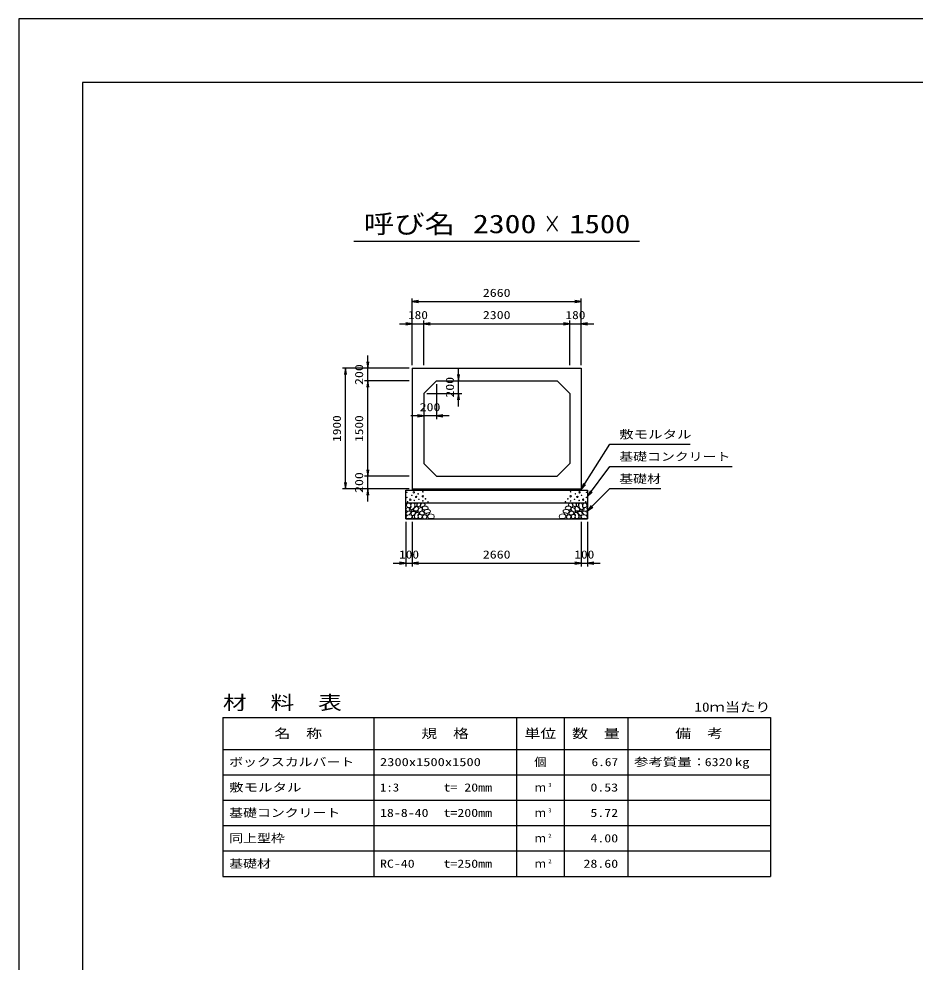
# Model space of a CAD drawing. Units: millimetres at full size. Extents: x 0 to 42050, y 0 to 29700.
# Drawn here: x 0 to 14115, y 14850 to 29700 of the extents above; entities that cross this region are included whole.
import ezdxf
from ezdxf.enums import TextEntityAlignment as Align

# ---------------------------------------------------------------- set-up
doc = ezdxf.new("R2010")
doc.units = ezdxf.units.MM
for name, color, linetype, lineweight in [('D-DCR-HCHn', 4, 'Continuous', 9), ('D-MTR-FRAM', 7, 'Continuous', 25), ('D-MTR-LINE', 7, 'Continuous', 25), ('D-STR-DIM', 7, 'Continuous', 25), ('D-STR-STRn', 1, 'Continuous', 25), ('D-STR-TXT', 7, 'Continuous', 25), ('D-TTL', 2, 'Continuous', 25), ('D-TTL-TXT', 7, 'Continuous', 25)]:
    doc.layers.add(name, color=color, linetype=linetype, lineweight=lineweight)
doc.layers.add('D-MTR', color=7, linetype='Continuous')
doc.layers.add('D-MTR-TXT', color=7, linetype='Continuous')
doc.styles.add('ＭＳ ゴシック', font='')
doc.styles.get('ＭＳ ゴシック').set_extended_font_data('MS Gothic')

# ---------------------------------------------------------------- blocks, each defined once
blk = doc.blocks.new('open_arrow')
at = {"color": 0, "linetype": 'Continuous', "lineweight": -2}
blk.add_lwpolyline([(7.5, 1.25), (0, 0), (7.5, -1.25)], dxfattribs=at)

msp = doc.modelspace()

# ---------------------------------------------------------------- linework, layer by layer
at = {"layer": 'D-DCR-HCHn'}
for points in [[(6104.101, 21997.26), (6095.433, 21971.256), (6106.99, 21953.92), (6135.883, 21951.03), (6155.61, 21959.499), (6147.441, 21979.924), (6153.219, 21991.481), (6141.662, 22003.038), (6124.326, 22008.817)], [(6158.998, 22069.493), (6132.994, 22075.271), (6109.879, 22063.714), (6106.99, 22037.71), (6112.769, 22017.485), (6141.662, 22008.817), (6161.887, 22008.817), (6170.555, 22023.263), (6170.555, 22055.046)], [(6182.112, 22072.382), (6173.444, 22046.378), (6176.334, 22017.485), (6156.109, 21985.702), (6182.112, 21971.256), (6211.006, 21985.702), (6228.342, 22008.817), (6234.12, 22046.378), (6228.342, 22066.603), (6211.006, 22075.271)], [(6231.231, 22003.038), (6216.784, 21968.366), (6228.342, 21953.92), (6263.013, 21953.92), (6277.46, 21959.698), (6291.907, 21979.924), (6291.907, 21997.26), (6277.46, 22020.374), (6260.124, 22023.263)], [(6237.01, 22066.603), (6237.01, 22031.931), (6251.456, 22023.263), (6265.903, 22031.931), (6268.792, 22052.157), (6265.903, 22069.493), (6245.678, 22075.271)], [(6285.601, 22018.845), (6273.999, 22026.941), (6272.006, 22054.16), (6281.557, 22075.616), (6305.582, 22078.128), (6325.263, 22072.156), (6326.848, 22060.53), (6324.014, 22036.921), (6308.752, 22027.586)], [(6301.681, 21994.73), (6313.297, 22000.817), (6324.296, 22006.161), (6330.86, 22019.065), (6325.554, 22027.961), (6315.968, 22030.014), (6300.137, 22021.115), (6288.42, 22012.605), (6289.515, 22004.944), (6293.895, 21997.527)], [(6303.109, 21933.224), (6290.35, 21937.579), (6289.086, 21965.688), (6299.964, 21990.928), (6330.015, 22005.156), (6352.452, 21999.405), (6353.795, 21968.924), (6343.477, 21956.886), (6315.401, 21941.311)], [(6351.239, 22011.998), (6361.02, 22023.092), (6378.359, 22029.342), (6392.287, 22038.717), (6396.55, 22053.49), (6390.013, 22067.695), (6376.369, 22076.218), (6360.845, 22077.886), (6345.522, 22075.424), (6335.719, 22066.98), (6328.918, 22049.457), (6327.379, 22032.722), (6331.1, 22022.871), (6333.729, 22013.23), (6342.948, 22009.842)], [(6372.727, 21972.135), (6362.952, 21975.066), (6358.675, 21980.928), (6355.905, 21996.938), (6359.816, 22018.619), (6385.776, 22028.926), (6415.648, 22028.926), (6443.03, 22013.998), (6447.653, 21998.004), (6443.385, 21986.63), (6430.583, 21981.299), (6409.247, 21977.745), (6382.931, 21972.013)], [(8677.273, 21972.135), (8687.048, 21975.066), (8691.325, 21980.928), (8694.095, 21996.938), (8690.184, 22018.619), (8664.224, 22028.926), (8634.352, 22028.926), (8606.97, 22013.998), (8602.347, 21998.004), (8606.615, 21986.63), (8619.417, 21981.299), (8640.753, 21977.745), (8667.069, 21972.013)], [(8698.761, 22011.998), (8688.98, 22023.092), (8671.641, 22029.342), (8657.713, 22038.717), (8653.45, 22053.49), (8659.987, 22067.695), (8673.631, 22076.218), (8689.155, 22077.886), (8704.478, 22075.424), (8714.281, 22066.98), (8721.082, 22049.457), (8722.621, 22032.722), (8718.9, 22022.871), (8716.271, 22013.23), (8707.052, 22009.842)], [(8746.891, 21933.224), (8759.65, 21937.579), (8760.914, 21965.688), (8750.036, 21990.928), (8719.985, 22005.156), (8697.548, 21999.405), (8696.205, 21968.924), (8706.523, 21956.886), (8734.599, 21941.311)], [(8748.319, 21994.73), (8736.703, 22000.817), (8725.704, 22006.161), (8719.14, 22019.065), (8724.446, 22027.961), (8734.032, 22030.014), (8749.863, 22021.115), (8761.58, 22012.605), (8760.485, 22004.944), (8756.105, 21997.527)], [(8764.399, 22018.845), (8776.001, 22026.941), (8777.994, 22054.16), (8768.443, 22075.616), (8744.418, 22078.128), (8724.737, 22072.156), (8723.152, 22060.53), (8725.986, 22036.921), (8741.248, 22027.586)], [(8818.769, 22003.038), (8833.216, 21968.366), (8821.658, 21953.92), (8786.987, 21953.92), (8772.54, 21959.698), (8758.093, 21979.924), (8758.093, 21997.26), (8772.54, 22020.374), (8789.876, 22023.263)], [(8812.99, 22066.603), (8812.99, 22031.931), (8798.544, 22023.263), (8784.097, 22031.931), (8781.208, 22052.157), (8784.097, 22069.493), (8804.322, 22075.271)], [(8867.888, 22072.382), (8876.556, 22046.378), (8873.666, 22017.485), (8893.891, 21985.702), (8867.888, 21971.256), (8838.994, 21985.702), (8821.658, 22008.817), (8815.88, 22046.378), (8821.658, 22066.603), (8838.994, 22075.271)], [(8891.002, 22069.493), (8917.006, 22075.271), (8940.121, 22063.714), (8943.01, 22037.71), (8937.231, 22017.485), (8908.338, 22008.817), (8888.113, 22008.817), (8879.445, 22023.263), (8879.445, 22055.046)], [(8945.899, 21997.26), (8954.567, 21971.256), (8943.01, 21953.92), (8914.117, 21951.03), (8894.39, 21959.499), (8902.559, 21979.924), (8896.781, 21991.481), (8908.338, 22003.038), (8925.674, 22008.817)], [(6158.944, 21901.261), (6180.346, 21933.365), (6177.671, 21941.39), (6148.243, 21949.416), (6121.49, 21946.741), (6102.763, 21930.689), (6100.087, 21911.962), (6102.763, 21893.235), (6124.165, 21887.884)], [(6169.645, 21834.378), (6188.372, 21842.404), (6193.723, 21869.157), (6183.021, 21887.884), (6164.294, 21893.235), (6140.217, 21890.56), (6113.464, 21879.859), (6100.087, 21863.807), (6100.087, 21845.08), (6108.113, 21834.378), (6140.217, 21837.054)], [(6187.891, 21971.256), (6173.444, 21959.698), (6179.223, 21951.03), (6199.448, 21951.03), (6208.116, 21953.92), (6213.895, 21965.477), (6205.227, 21974.145)], [(6233.852, 21901.261), (6247.229, 21933.365), (6236.527, 21946.741), (6204.424, 21946.741), (6191.047, 21941.39), (6177.671, 21922.663), (6177.671, 21906.612), (6191.047, 21885.209), (6207.099, 21882.534)], [(6228.502, 21842.404), (6228.502, 21874.508), (6215.125, 21882.534), (6201.749, 21874.508), (6199.073, 21855.781), (6201.749, 21839.729), (6220.476, 21834.378)], [(6279.332, 21837.054), (6287.358, 21861.131), (6284.683, 21887.884), (6303.41, 21917.313), (6279.332, 21930.689), (6252.579, 21917.313), (6236.527, 21895.91), (6231.177, 21861.131), (6236.527, 21842.404), (6252.579, 21834.378)], [(6273.982, 21930.689), (6287.358, 21941.39), (6282.007, 21949.416), (6263.28, 21949.416), (6255.254, 21946.741), (6249.904, 21936.04), (6257.93, 21928.014)], [(6300.735, 21839.729), (6324.812, 21834.378), (6346.215, 21845.08), (6348.89, 21869.157), (6343.539, 21887.884), (6316.786, 21895.91), (6298.059, 21895.91), (6290.033, 21882.534), (6290.033, 21853.106)], [(6363.981, 21890.925), (6328.607, 21897.521), (6313.56, 21909.658), (6308.808, 21928.655), (6323.492, 21943.022), (6352.102, 21951.082), (6373.749, 21938.154), (6387.74, 21920.74), (6383.78, 21903.062)], [(6382.239, 21953.692), (6382.239, 21964.551), (6375.72, 21969.466), (6364.97, 21970.609), (6356.278, 21967.18), (6353.19, 21956.664), (6360.738, 21948.891), (6370.802, 21944.319), (6380.409, 21948.319)], [(6359.869, 21876.931), (6378.084, 21892.234), (6404.219, 21891.97), (6422.17, 21876.931), (6424.81, 21849.227), (6412.666, 21833.924), (6378.876, 21831.549), (6362.509, 21841.311), (6355.645, 21863.738)], [(6408.634, 21915.297), (6400.545, 21919.592), (6389.424, 21927.928), (6384.874, 21936.518), (6384.874, 21955.212), (6398.523, 21970.37), (6428.349, 21974.159), (6460.449, 21970.117), (6476.12, 21958.585), (6480.164, 21940.462), (6467.761, 21929.388), (6457.436, 21925.361), (6440.312, 21923.128), (6424.987, 21920.305)], [(6429.876, 21877.808), (6417.748, 21883.743), (6411.39, 21890.697), (6412.71, 21907.843), (6422.307, 21916.236), (6442.7, 21921.151), (6459.015, 21921.271), (6464.293, 21909.761), (6452.814, 21899.51), (6442.239, 21890.35), (6438.573, 21881.331)], [(6473.293, 21832.112), (6456.233, 21836.916), (6444.939, 21844.601), (6439.893, 21859.011), (6437.01, 21872.7), (6448.544, 21893.594), (6471.131, 21907.524), (6505.492, 21902), (6532.645, 21891.913), (6539.133, 21861.652), (6533.366, 21839.317), (6506.934, 21832.593)], [(8576.707, 21832.112), (8593.767, 21836.916), (8605.061, 21844.601), (8610.107, 21859.011), (8612.99, 21872.7), (8601.456, 21893.594), (8578.869, 21907.524), (8544.508, 21902), (8517.355, 21891.913), (8510.867, 21861.652), (8516.634, 21839.317), (8543.066, 21832.593)], [(8641.366, 21915.297), (8649.455, 21919.592), (8660.576, 21927.928), (8665.126, 21936.518), (8665.126, 21955.212), (8651.477, 21970.37), (8621.651, 21974.159), (8589.551, 21970.117), (8573.88, 21958.585), (8569.836, 21940.462), (8582.239, 21929.388), (8592.564, 21925.361), (8609.688, 21923.128), (8625.013, 21920.305)], [(8620.124, 21877.808), (8632.252, 21883.743), (8638.61, 21890.697), (8637.29, 21907.843), (8627.693, 21916.236), (8607.3, 21921.151), (8590.985, 21921.271), (8585.707, 21909.761), (8597.186, 21899.51), (8607.761, 21890.35), (8611.427, 21881.331)], [(8690.131, 21876.931), (8671.916, 21892.234), (8645.781, 21891.97), (8627.83, 21876.931), (8625.19, 21849.227), (8637.334, 21833.924), (8671.124, 21831.549), (8687.491, 21841.311), (8694.355, 21863.738)], [(8686.019, 21890.925), (8721.393, 21897.521), (8736.44, 21909.658), (8741.192, 21928.655), (8726.508, 21943.022), (8697.898, 21951.082), (8676.251, 21938.154), (8662.26, 21920.74), (8666.22, 21903.062)], [(8667.761, 21953.692), (8667.761, 21964.551), (8674.28, 21969.466), (8685.03, 21970.609), (8693.722, 21967.18), (8696.81, 21956.664), (8689.262, 21948.891), (8679.198, 21944.319), (8669.591, 21948.319)], [(8749.265, 21839.729), (8725.188, 21834.378), (8703.785, 21845.08), (8701.11, 21869.157), (8706.461, 21887.884), (8733.214, 21895.91), (8751.941, 21895.91), (8759.967, 21882.534), (8759.967, 21853.106)], [(8770.668, 21837.054), (8762.642, 21861.131), (8765.317, 21887.884), (8746.59, 21917.313), (8770.668, 21930.689), (8797.421, 21917.313), (8813.473, 21895.91), (8818.823, 21861.131), (8813.473, 21842.404), (8797.421, 21834.378)], [(8776.018, 21930.689), (8762.642, 21941.39), (8767.993, 21949.416), (8786.72, 21949.416), (8794.746, 21946.741), (8800.096, 21936.04), (8792.07, 21928.014)], [(8816.148, 21901.261), (8802.771, 21933.365), (8813.473, 21946.741), (8845.576, 21946.741), (8858.953, 21941.39), (8872.329, 21922.663), (8872.329, 21906.612), (8858.953, 21885.209), (8842.901, 21882.534)], [(8821.498, 21842.404), (8821.498, 21874.508), (8834.875, 21882.534), (8848.251, 21874.508), (8850.927, 21855.781), (8848.251, 21839.729), (8829.524, 21834.378)], [(8862.109, 21971.256), (8876.556, 21959.698), (8870.777, 21951.03), (8850.552, 21951.03), (8841.884, 21953.92), (8836.105, 21965.477), (8844.773, 21974.145)], [(8880.355, 21834.378), (8861.628, 21842.404), (8856.277, 21869.157), (8866.979, 21887.884), (8885.706, 21893.235), (8909.783, 21890.56), (8936.536, 21879.859), (8949.913, 21863.807), (8949.913, 21845.08), (8941.887, 21834.378), (8909.783, 21837.054)], [(8891.056, 21901.261), (8869.654, 21933.365), (8872.329, 21941.39), (8901.757, 21949.416), (8928.51, 21946.741), (8947.237, 21930.689), (8949.913, 21911.962), (8947.237, 21893.235), (8925.835, 21887.884)]]:
    msp.add_lwpolyline(points, close=True, dxfattribs=at)
for centre, radius in [((6111.091, 22246.145), 4.5), ((6112.803, 22165.879), 4.5), ((6164.855, 22130.444), 11.25), ((6188.437, 22198.641), 4.5), ((6220.004, 22246.145), 11.25), ((6254.996, 22174.955), 11.25), ((6286.563, 22222.459), 4.5), ((6300.06, 22135.807), 4.5), ((6360.741, 22183.204), 11.25), ((6362.197, 22255.221), 4.5), ((6403.942, 22143.293), 4.5), ((8646.058, 22143.293), 4.5), ((8689.259, 22183.204), 11.25), ((8687.803, 22255.221), 4.5), ((8749.94, 22135.807), 4.5), ((8763.437, 22222.459), 4.5), ((8795.004, 22174.955), 11.25), ((8829.996, 22246.145), 11.25), ((8861.563, 22198.641), 4.5), ((8885.145, 22130.444), 11.25), ((8937.197, 22165.879), 4.5), ((8938.909, 22246.145), 4.5), ((6121.905, 22097.286), 4.5), ((6226.552, 22118.646), 4.5), ((6361.763, 22111.675), 4.5), ((6443.193, 22097.037), 4.5), ((8606.808, 22097.037), 4.5), ((8688.237, 22111.675), 4.5), ((8823.448, 22118.646), 4.5), ((8928.095, 22097.286), 4.5)]:
    msp.add_circle(centre, radius, dxfattribs=at)
at = {"layer": 'D-MTR-FRAM'}
for p, q in [((3212.5, 18700), (11837.5, 18700)), ((3212.5, 18700), (3212.5, 16200)), ((11837.5, 18700), (11837.5, 16200)), ((3212.5, 16200), (11837.5, 16200))]:
    msp.add_line(p, q, dxfattribs=at)
at = {"layer": 'D-MTR-LINE'}
for p, q in [((5587.5, 18700), (5587.5, 16200)), ((7837.5, 18700), (7837.5, 16200)), ((8587.5, 18700), (8587.5, 16200)), ((9587.5, 18700), (9587.5, 16200)), ((3212.5, 18200), (11837.5, 18200)), ((3212.5, 17800), (11837.5, 17800)), ((3212.5, 17400), (11837.5, 17400)), ((3212.5, 17000), (11837.5, 17000)), ((3212.5, 16600), (11837.5, 16600))]:
    msp.add_line(p, q, dxfattribs=at)
at = {"layer": 'D-STR-DIM'}
for p, q in [((6195, 24250), (6195, 25300)), ((6195, 25250), (8855, 25250)), ((8855, 24250), (8855, 25300)), ((6195, 24250), (6195, 24950)), ((6375, 24250), (6375, 24950)), ((6375, 24250), (6375, 24950)), ((8675, 24250), (8675, 24950)), ((8675, 24250), (8675, 24950)), ((8855, 24250), (8855, 24950)), ((5995, 24900), (6575, 24900)), ((6375, 24900), (8675, 24900)), ((8475, 24900), (9055, 24900)), ((5495, 23800), (5495, 24400)), ((6145, 24200), (5095, 24200)), ((5145, 22300), (5145, 24200)), ((6145, 24200), (5445, 24200)), ((6925, 23600), (6925, 24200)), ((6145, 24000), (5445, 24000)), ((6145, 24000), (5445, 24000)), ((5495, 22500), (5495, 24000)), ((6575, 23950), (6575, 23400)), ((6625, 24000), (6975, 24000)), ((6425, 23800), (6975, 23800)), ((6375, 23750), (6375, 23400)), ((6775, 23450), (6175, 23450)), ((5495, 22100), (5495, 22700)), ((6145, 22500), (5445, 22500)), ((6145, 22500), (5445, 22500)), ((6145, 22300), (5095, 22300)), ((6145, 22300), (5445, 22300)), ((6095, 21780), (6095, 21080)), ((6195, 21780), (6195, 21080)), ((6195, 21780), (6195, 21080)), ((8855, 21780), (8855, 21080)), ((8855, 21780), (8855, 21080)), ((8955, 21780), (8955, 21080)), ((5895, 21130), (6395, 21130)), ((6195, 21130), (8855, 21130)), ((8655, 21130), (9155, 21130))]:
    msp.add_line(p, q, dxfattribs=at)
at = {"layer": 'D-STR-STRn'}
for p, q in [((6195, 24200), (8855, 24200)), ((6195, 24200), (6195, 22300)), ((8855, 24200), (8855, 22300)), ((6575, 24000), (6375, 23800)), ((6575, 24000), (8475, 24000)), ((8675, 23800), (8475, 24000)), ((6375, 23800), (6375, 22700)), ((8675, 23800), (8675, 22700)), ((6375, 22700), (6575, 22500)), ((8475, 22500), (8675, 22700)), ((6575, 22500), (8475, 22500)), ((6095, 21830), (6095, 22280)), ((6095, 22280), (8955, 22280)), ((6195, 22300), (6195, 22280)), ((6195, 22300), (8855, 22300)), ((8855, 22300), (8855, 22280)), ((8955, 22280), (8955, 21830)), ((6095, 22080), (8955, 22080)), ((6095, 21830), (8955, 21830))]:
    msp.add_line(p, q, dxfattribs=at)
at = {"layer": 'D-STR-TXT'}
for points in [[(8855, 22290), (9305, 23005), (9405, 23005), (10571.624, 23005)], [(8955, 22180), (9305, 22655), (9405, 22655), (11230.761, 22655)], [(8955, 21955), (9305, 22305), (9405, 22305), (10112.36, 22305)]]:
    msp.add_lwpolyline(points, dxfattribs=at)
at = {"layer": 'D-TTL'}
for points in [[(0, 0), (42050, 0), (42050, 29700), (0, 29700)], [(1000, 1000), (41050, 1000), (41050, 28700), (1000, 28700)]]:
    msp.add_lwpolyline(points, close=True, dxfattribs=at)
at = {"layer": 'D-TTL-TXT'}
msp.add_line((5275, 26200), (9775, 26200), dxfattribs=at)

# ---------------------------------------------------------------- block references
at = {"layer": 'D-STR-DIM', "xscale": 13.3, "yscale": 13.3}
for p in [(6195, 25250), (6375, 24900), (6375, 24900), (8855, 24900), (6575, 23450), (6195, 21130), (6195, 21130), (8955, 21130)]:
    msp.add_blockref('open_arrow', p, dxfattribs=at)
for p, rotation in [((8855, 25250), 180), ((6195, 24900), 180), ((8675, 24900), 180), ((8675, 24900), 180), ((5495, 24200), 90), ((5145, 24200), 270), ((6925, 24000), 90), ((5495, 24000), 270), ((5495, 24000), 270), ((6925, 23800), 270), ((6375, 23450), 180), ((5495, 22500), 90), ((5495, 22500), 90), ((5145, 22300), 90), ((5495, 22300), 270), ((6095, 21130), 180), ((8855, 21130), 180), ((8855, 21130), 180)]:
    msp.add_blockref('open_arrow', p, dxfattribs=dict(at, rotation=rotation))
at = {"layer": 'D-STR-TXT', "xscale": 13.3, "yscale": 13.3}
for p, rotation in [((8855, 22290), 57.8), ((8955, 22180), 53.6), ((8955, 21955), 45)]:
    msp.add_blockref('open_arrow', p, dxfattribs=dict(at, rotation=rotation))

# ---------------------------------------------------------------- texts
at = {"layer": 'D-MTR', "style": 'ＭＳ ゴシック', "width": 1.25}
msp.add_text('材\u3000料\u3000表', height=219.9, dxfattribs=at).set_placement((3212.5, 18760), align=Align.BOTTOM_LEFT)
at = {"layer": 'D-MTR', "style": 'ＭＳ ゴシック', "width": 1.2}
msp.add_text('10ｍ当たり', height=146.6, dxfattribs=at).set_placement((11837.5, 18748.333), align=Align.BOTTOM_RIGHT)
at = {"layer": 'D-MTR-TXT', "style": 'ＭＳ ゴシック'}
for s, height, width, p in [('名\u3000称', 146.6, 1.25, (4400, 18450)), ('規\u3000格', 146.6, 1.25, (6712.5, 18450)), ('単位', 146.6, 1.25, (8212.5, 18450)), ('数\u3000量', 146.6, 1.25, (9087.5, 18450)), ('備\u3000考', 146.6, 1.25, (10712.5, 18450)), ('個', 128.3, 1.1, (8212.5, 18000))]:
    msp.add_text(s, height=height, dxfattribs=dict(at, width=width)).set_placement(p, align=Align.MIDDLE_CENTER)
for s, width, p in [('ボックスカルバート', 1.25, (3312.5, 18000)), ('2300x1500x1500', 1.3, (5687.5, 18000)), ('参考質量：    kg', 1.3, (9687.5, 18000)), ('敷モルタル', 1.3, (3312.5, 17600)), ('1:3', 1.15, (5687.5, 17600)), ('t= 20mm', 1.25, (6687.5, 17600)), ('基礎コンクリート', 1.25, (3312.5, 17200)), ('18-8-40', 1.25, (5687.5, 17200)), ('t=200mm', 1.25, (6687.5, 17200)), ('同上型枠', 1.25, (3312.5, 16800)), ('基礎材', 1.25, (3312.5, 16400)), ('RC-40', 1.25, (5687.5, 16400)), ('t=250mm', 1.25, (6687.5, 16400))]:
    msp.add_text(s, height=128.3, dxfattribs=dict(at, width=width)).set_placement(p, align=Align.MIDDLE_LEFT)
for s, width, p in [('6.67', 1.2, (9437.5, 18000)), ('6320', 1.25, (11237.5, 18000)), ('0.53', 1.25, (9437.5, 17600)), ('5.72', 1.25, (9437.5, 17200)), ('4.00', 1.25, (9437.5, 16800)), ('28.60', 1.25, (9437.5, 16400))]:
    msp.add_text(s, height=128.3, dxfattribs=dict(at, width=width)).set_placement(p, align=Align.MIDDLE_RIGHT)
for p in [(8212.5, 17600), (8212.5, 17200), (8212.5, 16800), (8212.5, 16400)]:
    msp.add_text('ｍ', height=128.3, dxfattribs=at).set_placement(p, align=Align.MIDDLE_CENTER)
at = {"layer": 'D-MTR-TXT', "style": 'ＭＳ ゴシック', "width": 1.15}
for s, p in [('3', (8337.5, 17588.333)), ('3', (8337.5, 17188.333)), ('2', (8337.5, 16788.333)), ('2', (8337.5, 16388.333))]:
    msp.add_text(s, height=64.15, dxfattribs=at).set_placement(p, align=Align.BOTTOM_LEFT)
at = {"layer": 'D-STR-DIM', "style": 'ＭＳ ゴシック'}
for s, width, p in [('2660', 1.25, (7525, 25387.5)), ('180', 1.2, (6285, 25037.5)), ('2300', 1.25, (7525, 25037.5)), ('180', 1.2, (8765, 25037.5)), ('200', 1.25, (6475, 23587.5)), ('100', 1.2, (6145, 21267.5)), ('2660', 1.25, (7525, 21267.5)), ('100', 1.2, (8905, 21267.5))]:
    msp.add_text(s, height=128.3, dxfattribs=dict(at, width=width)).set_placement(p, align=Align.MIDDLE_CENTER)
for s, width, p in [('200', 1.25, (5357.5, 24100)), ('200', 1.25, (6787.5, 23900)), ('1900', 1.2, (5007.5, 23250)), ('1500', 1.2, (5357.5, 23250)), ('200', 1.25, (5357.5, 22400))]:
    msp.add_text(s, height=128.3, rotation=90, dxfattribs=dict(at, width=width)).set_placement(p, align=Align.MIDDLE_CENTER)
at = {"layer": 'D-STR-TXT', "style": 'ＭＳ ゴシック'}
for s, width, p in [('敷モルタル', 1.3, (9455, 23055)), ('基礎コンクリート', 1.25, (9455, 22705)), ('基礎材', 1.25, (9455, 22355))]:
    msp.add_text(s, height=128.3, dxfattribs=dict(at, width=width)).set_placement(p, align=Align.BOTTOM_LEFT)
at = {"layer": 'D-TTL-TXT', "style": 'ＭＳ ゴシック'}
for s, width, p in [('呼び名', 1.2, (6150, 26237.5)), ('2300', 1.25, (7650, 26237.5)), ('×', 0.7, (8400, 26237.5)), ('1500', 1.2, (9150, 26237.5))]:
    msp.add_text(s, height=293.3, dxfattribs=dict(at, width=width)).set_placement(p, align=Align.BOTTOM_CENTER)

doc.saveas('drawing.dxf')
